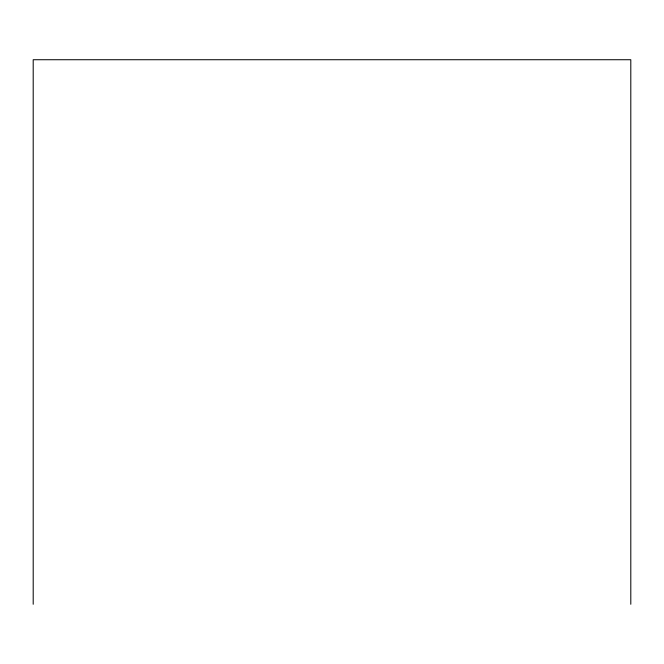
<?xml version="1.0" encoding="UTF-8"?>
<svg xmlns="http://www.w3.org/2000/svg" width="664" height="664" viewBox="0 0 664 664"><rect width="100%" height="100%" fill="white"/><g stroke="black" fill="none" stroke-linecap="round" stroke-linejoin="round"><path stroke-width="1" d="M630.8 604.273L630.8 59.727L33.2 59.727L33.2 604.273"/></g></svg>
